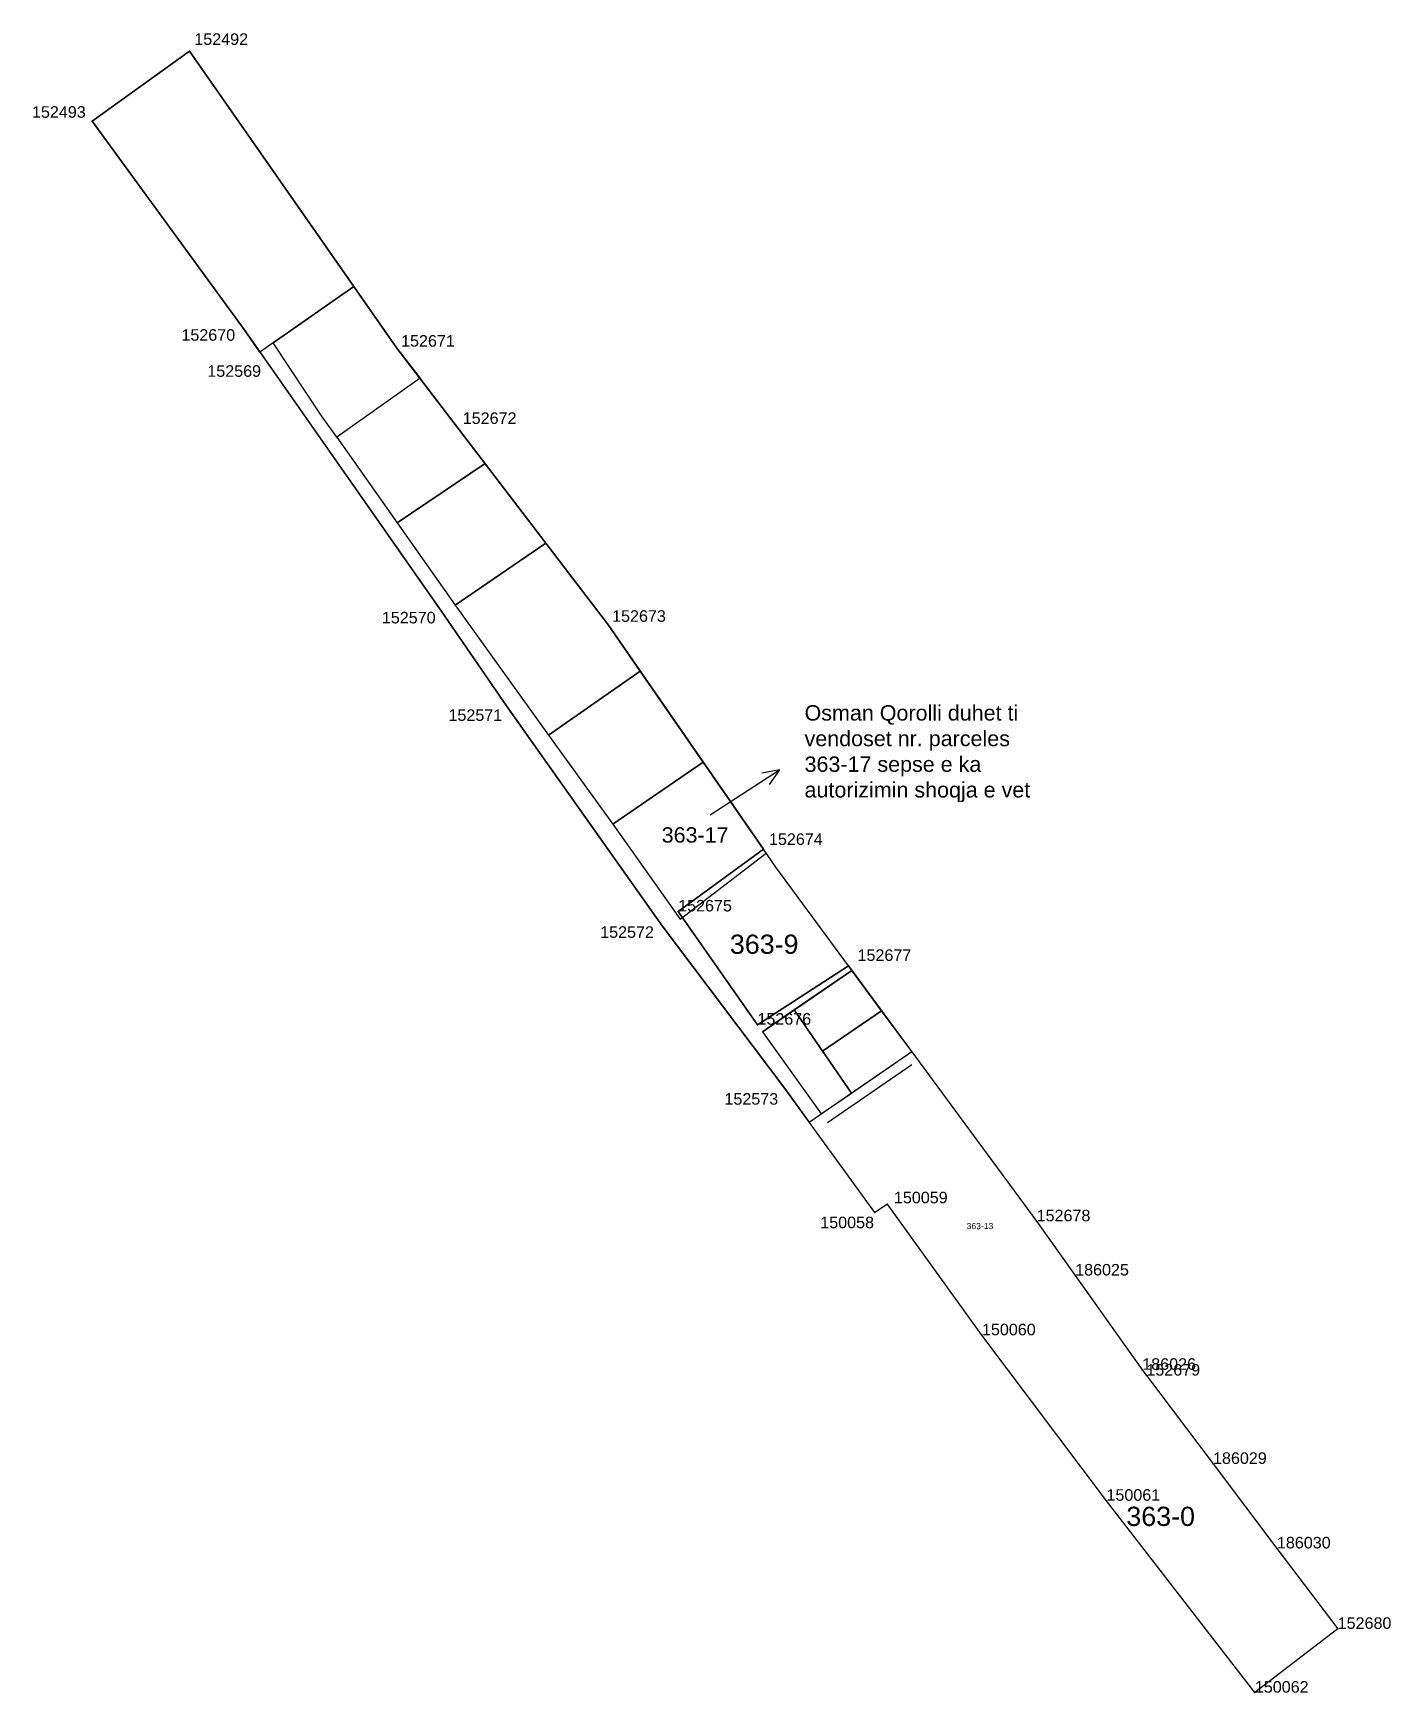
# Model space of a CAD drawing. Header units: metres. Extents: x 7513006 to 7513183, y 4693080 to 4693296.
import ezdxf
from ezdxf.enums import TextEntityAlignment as Align

# ---------------------------------------------------------------- set-up
doc = ezdxf.new("R2010")
doc.units = ezdxf.units.M
for name, color, linetype in [('FERIZAJ_A10_PAR_PARCEL_TXT', 7, 'Continuous'), ('FERIZAJ_PAR_PARCELGEOM_ILI', 7, 'Continuous'), ('Nr e Pikave Gjeodezike te Parceles Baze', 7, 'Continuous'), ('Nr Parceles Baze', 7, 'Continuous'), ('Parcela Baze', 7, 'Continuous'), ('Pikat', 7, 'Continuous')]:
    doc.layers.add(name, color=color, linetype=linetype)
doc.styles.get("Standard").update_dxf_attribs({"font": 'arial.ttf'})

msp = doc.modelspace()

# ---------------------------------------------------------------- linework, layer by layer
for p, q in [((7513094.21, 4693193.97), (7513103.2, 4693199.8)), ((7513101.02, 4693165.75), (7513112.63, 4693173.74))]:
    msp.add_line(p, q)
at = {"color": 1}
for p, q in [((7513105.14, 4693168.59), (7513112.58, 4693157.79)), ((7513108.83, 4693163.23), (7513116.48, 4693168.5)), ((7513109.47, 4693153.96), (7513120.43, 4693161.5))]:
    msp.add_line(p, q, dxfattribs=at)
at = {"color": 1, "lineweight": 30, "flags": 128}
msp.add_lwpolyline([(7513080.99, 4693218.6), (7513053.46, 4693254.65), (7513026.48, 4693293.24), (7513013.82, 4693284.13), (7513033.62, 4693257.05), (7513059.23, 4693220.48), (7513067.79, 4693207.99), (7513087.98, 4693179.51), (7513103.78, 4693158.55), (7513107.08, 4693154.01), (7513120.41, 4693163.18), (7513112.19, 4693174.33), (7513100.35, 4693166.68), (7513090.04, 4693181.4), (7513101.12, 4693189.51)], close=True, dxfattribs=at)
at = {"color": 1, "flags": 128}
for points, elevation in [([(7513047.87, 4693262.65), (7513037.37, 4693255.32), (7513035.66, 4693254.13), (7513033.62, 4693257.05), (7513013.82, 4693284.13), (7513026.48, 4693293.24), (7513047.87, 4693262.65)], 622.57), ([(7513047.87, 4693262.65), (7513053.46, 4693254.65), (7513056.47, 4693250.72), (7513045.64, 4693243.06), (7513043.65, 4693245.85), (7513037.37, 4693255.32), (7513047.87, 4693262.65)], 622.57), ([(7513056.47, 4693250.72), (7513045.64, 4693243.06), (7513053.49, 4693231.91), (7513064.95, 4693239.62), (7513056.47, 4693250.72)], 622.57), ([(7513064.95, 4693239.62), (7513053.49, 4693231.91), (7513061.05, 4693221.24), (7513072.84, 4693229.28), (7513064.95, 4693239.62)], 622.5), ([(7513061.05, 4693221.24), (7513073.17, 4693204.33), (7513085.12, 4693212.63), (7513080.99, 4693218.6), (7513072.84, 4693229.28), (7513061.05, 4693221.24)], 622.46), ([(7513073.17, 4693204.32), (7513081.53, 4693192.76), (7513093.29, 4693200.83), (7513085.12, 4693212.63), (7513073.17, 4693204.32)], 621.9), ([(7513081.53, 4693192.76), (7513090.31, 4693180.4), (7513101.49, 4693188.98), (7513093.29, 4693200.83), (7513081.53, 4693192.76)], 621.9)]:
    msp.add_lwpolyline(points, dxfattribs=dict(at, elevation=elevation))
at = {"flags": 128}
for points in [[(7513103.2, 4693199.8), (7513100.91, 4693199.36)], [(7513103.2, 4693199.8), (7513101.87, 4693197.89)], [(7513101.02, 4693165.75), (7513108.66, 4693155.09), (7513120.41, 4693163.18), (7513112.63, 4693173.74), (7513101.02, 4693165.75)]]:
    msp.add_lwpolyline(points, dxfattribs=at)
at = {"color": 1, "flags": 128}
for points in [[(7513116.48, 4693168.5), (7513112.63, 4693173.74), (7513105.14, 4693168.59), (7513108.83, 4693163.23)], [(7513105.14, 4693168.59), (7513101.02, 4693165.75), (7513108.66, 4693155.09), (7513112.58, 4693157.79)], [(7513116.48, 4693168.5), (7513108.83, 4693163.23), (7513112.58, 4693157.79), (7513120.41, 4693163.18)]]:
    msp.add_lwpolyline(points, close=True, dxfattribs=at)
at = {"layer": 'FERIZAJ_PAR_PARCELGEOM_ILI', "color": 7, "linetype": 'Continuous'}
msp.add_lwpolyline([(7513112.19, 4693174.33), (7513102.74, 4693187.16), (7513101.12, 4693189.51), (7513090.04, 4693181.4), (7513100.35, 4693166.68), (7513112.19, 4693174.33)], close=True, dxfattribs=at)
at = {"layer": 'Parcela Baze'}
msp.add_lwpolyline([(7513115.62, 4693142.26), (7513103.78, 4693158.55), (7513087.98, 4693179.51), (7513067.79, 4693207.99), (7513059.23, 4693220.48), (7513036.71, 4693252.63), (7513033.62, 4693257.05), (7513013.82, 4693284.13), (7513026.48, 4693293.24), (7513053.46, 4693254.65), (7513061.49, 4693244.15), (7513080.99, 4693218.6), (7513101.12, 4693189.51), (7513090.04, 4693181.4), (7513100.35, 4693166.68), (7513112.19, 4693174.33), (7513136.66, 4693141.12), (7513141.67, 4693134.07), (7513150.4, 4693121.81), (7513150.93, 4693121.06), (7513159.6, 4693109.58), (7513167.91, 4693098.59), (7513175.81, 4693088.13), (7513165.04, 4693079.84), (7513145.74, 4693104.79), (7513129.55, 4693126.3), (7513117.25, 4693143.34), (7513115.62, 4693142.26)], dxfattribs=at)
at = {"layer": 'Pikat'}
for p in [(7513026.48, 4693293.24), (7513013.82, 4693284.13), (7513033.62, 4693257.05), (7513053.46, 4693254.65), (7513036.71, 4693252.63), (7513061.49, 4693244.15), (7513059.23, 4693220.48), (7513080.99, 4693218.6), (7513067.79, 4693207.99), (7513101.12, 4693189.51), (7513087.98, 4693179.51), (7513090.04, 4693181.4), (7513112.19, 4693174.33), (7513100.35, 4693166.68), (7513103.78, 4693158.55), (7513117.25, 4693143.34), (7513115.62, 4693142.26), (7513136.66, 4693141.12), (7513141.67, 4693134.07), (7513129.55, 4693126.3), (7513150.4, 4693121.81), (7513150.93, 4693121.06), (7513159.6, 4693109.58), (7513145.74, 4693104.79), (7513167.91, 4693098.59), (7513175.81, 4693088.13), (7513165.04, 4693079.84)]:
    msp.add_point(p, dxfattribs=at)

# ---------------------------------------------------------------- texts
at = {"insert": (7513106.48, 4693208.22), "char_height": 2, "attachment_point": 1}
msp.add_mtext_dynamic_manual_height_columns('Osman Qorolli duhet ti vendoset nr. parceles 363-17 sepse e ka autorizimin shoqja e vet', width=29.9358, gutter_width=1, heights=[0], dxfattribs=at)
at = {"color": 1, "insert": (7513087.9, 4693192.35), "char_height": 2, "attachment_point": 1}
msp.add_mtext_dynamic_manual_height_columns('363-17', width=5.2793, gutter_width=1, heights=[0], dxfattribs=at)
at = {"layer": 'FERIZAJ_A10_PAR_PARCEL_TXT'}
for s, p in [('363-9', (7513101.23, 4693177.14)), ('363-0', (7513152.79, 4693102.76))]:
    msp.add_text(s, height=2.5, dxfattribs=at).set_placement(p, align=Align.MIDDLE_CENTER)
at = {"layer": 'Nr e Pikave Gjeodezike te Parceles Baze'}
for s, p in [('152492', (7513027.12, 4693294.06)), ('152493', (7513006.01, 4693284.59)), ('152670', (7513025.44, 4693255.6)), ('152671', (7513054.01, 4693254.83)), ('152569', (7513028.81, 4693250.91)), ('152672', (7513062.03, 4693244.78)), ('152570', (7513051.51, 4693218.85)), ('152673', (7513081.45, 4693219.06)), ('152571', (7513060.17, 4693206.18)), ('152674', (7513101.85, 4693190.05)), ('152675', (7513090.04, 4693181.4)), ('152572', (7513079.9, 4693177.97)), ('152677', (7513113.37, 4693174.97)), ('152676', (7513100.35, 4693166.68)), ('152573', (7513096.06, 4693156.28)), ('150059', (7513118.1, 4693143.46)), ('150058', (7513108.52, 4693140.22)), ('152678', (7513136.66, 4693141.12)), ('186025', (7513141.67, 4693134.07)), ('150060', (7513129.55, 4693126.3)), ('186026', (7513150.4, 4693121.81)), ('152679', (7513150.93, 4693121.06)), ('186029', (7513159.6, 4693109.58)), ('150061', (7513145.74, 4693104.79)), ('186030', (7513167.91, 4693098.59)), ('152680', (7513175.81, 4693088.13)), ('150062', (7513165.04, 4693079.84))]:
    msp.add_text(s, height=1.5, dxfattribs=at).set_placement(p)
at = {"layer": 'Nr Parceles Baze'}
msp.add_text('363-13', height=0.8, dxfattribs=at).set_placement((7513127.55, 4693140.1))

doc.saveas('drawing.dxf')
